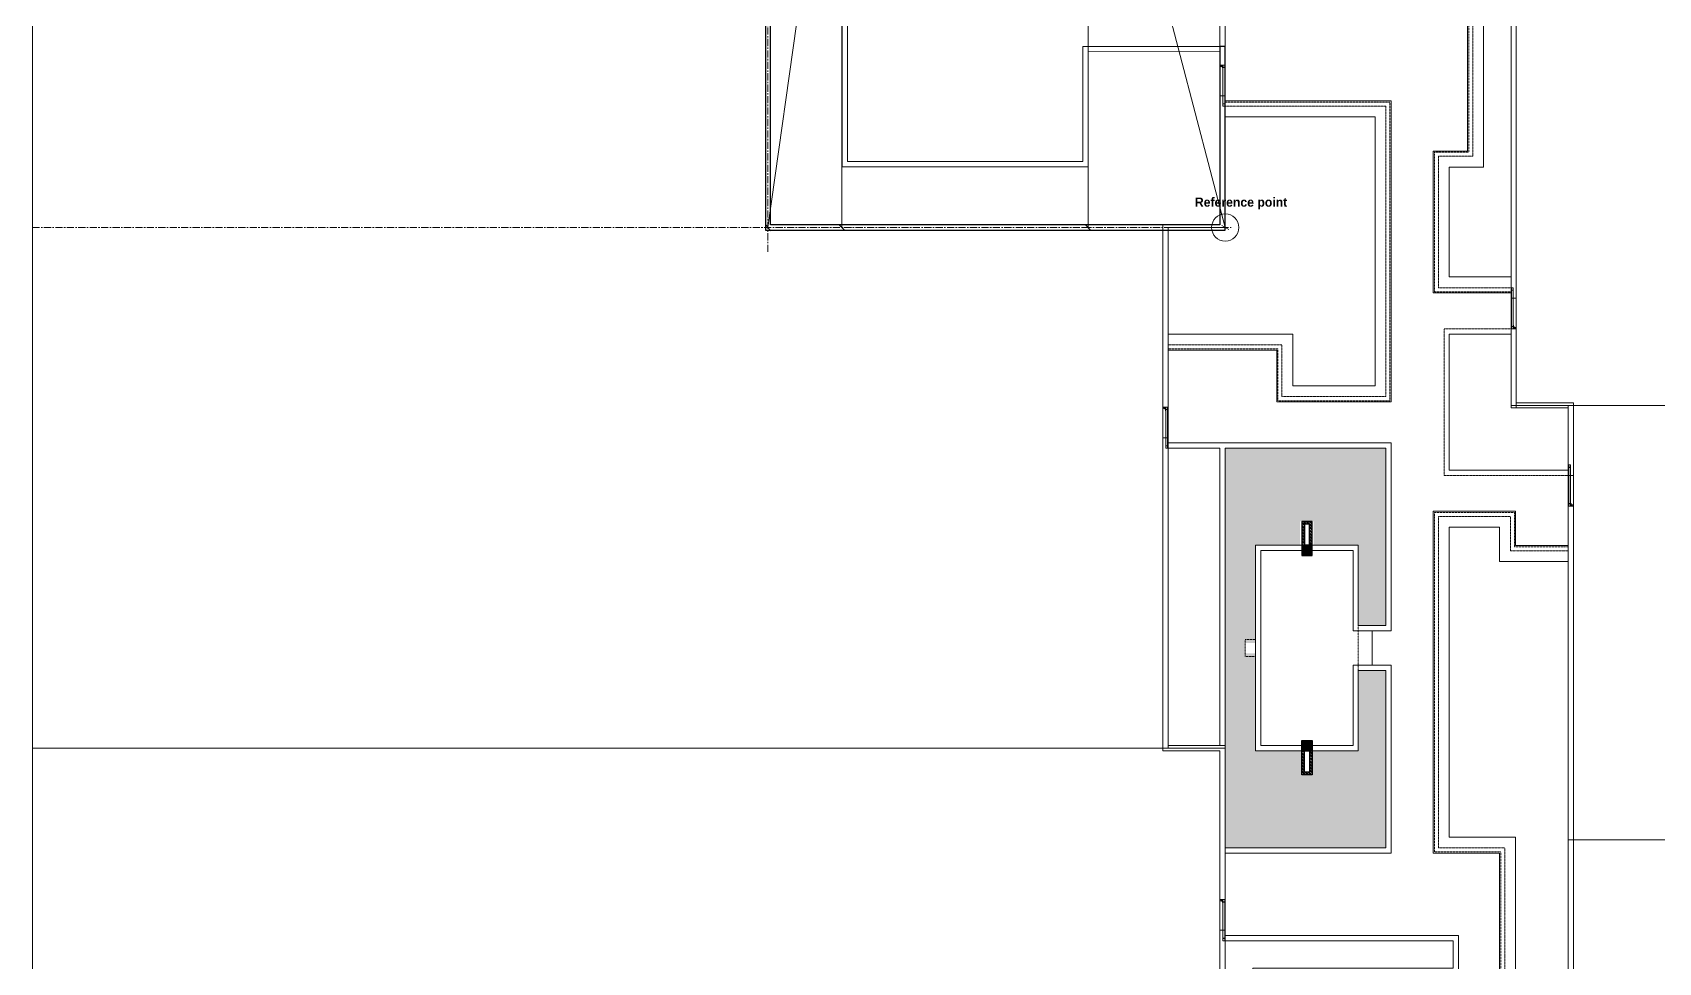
# Model space of a CAD drawing. Header units: metres. Extents: x 5205117 to 5948571, y 646915 to 1143748.
# Drawn here: x 5476492 to 5547606, y 763978 to 804654 of the extents above; entities that cross this region are included whole.
import ezdxf

# ---------------------------------------------------------------- set-up
doc = ezdxf.new("R2010")
doc.units = ezdxf.units.M
doc.header["$MEASUREMENT"] = 0
doc.header["$PDMODE"] = 35
doc.header["$PDSIZE"] = 10
for name, pattern in [('CENTER', [2, 1.25, -0.25, 0.25, -0.25]), ('DASHED', [0.75, 0.5, -0.25]), ('DOT2', [0.125, 0, -0.125]), ('HIDDEN', [0.375, 0.25, -0.125])]:
    doc.linetypes.add(name, pattern=pattern)
doc.layers.get('0').update_dxf_attribs({"color": 1, "linetype": 'DASHED', "lineweight": 30})
for name, color, linetype, lineweight in [('A-Center line', 1, 'CENTER', 9), ('A-Door', 3, 'Continuous', 15), ('A-Dotted', 43, 'DASHED', 5), ('A-Elevation 1', 4, 'Continuous', 13), ('A-Elevation 2', 163, 'Continuous', 9), ('A-Elevation 3', 251, 'Continuous', 5), ('A-Hidden', 2, 'HIDDEN', 5), ('A-R.C.C.', 190, 'Continuous', 30), ('A-Wall', 34, 'Continuous', 30), ('dim start point', 10, 'Continuous', 0), ('H-Hatch', 250, 'Continuous', 0), ('H-R.C.C. hatch', 190, 'Continuous', 5), ('H-Wall hatch', 33, 'Continuous', 0), ('PLOT', 7, 'Continuous', 5), ('plot 5', 7, 'Continuous', 30), ('road', 7, 'Continuous', 9)]:
    doc.layers.add(name, color=color, linetype=linetype, lineweight=lineweight)
doc.layers.add('A-GF', color=8, linetype='Continuous', lineweight=0, transparency=0.5)
doc.styles.add('CENTURY GOTHIC', font='GOTHIC.TTF')
doc.styles.get("Standard").update_dxf_attribs({"font": 'GOTHIC.TTF'})
doc.dimstyles.get("Standard").update_dxf_attribs({"dimtxt": 2, "dimasz": 1, "dimexe": 0, "dimexo": 0, "dimgap": 0.1, "dimtad": 1, "dimdsep": 46, "dimtxsty": 'Standard', "dimblk": 'OBLIQUE', "dimcen": 0.1, "dimclrd": 256, "dimclre": 256, "dimclrt": 256, "dimadec": 0, "dimazin": 0, "dimtfac": 1, "dimtofl": 0, "dimtmove": 1, "dimatfit": 2, "dimldrblk": 'OPEN90', "dimfxl": 1, "dimtolj": 1, "dimtzin": 0, "dimlwd": -1, "dimlwe": -1, "dimarcsym": 0})
pattern_1 = [(45, (-2761.22, -405048.11), (-66.29126, 66.29126), []), (45, (-2717.03, -405048.11), (-66.29126, 66.29126), [])]

# ---------------------------------------------------------------- blocks, each defined once
blk = doc.blocks.new('A$C7DF671ED')
at = {"layer": 'A-Door'}
for p, q in [((-8, 1699), (-9, 1698)), ((-9, 1698), (-9, 1697)), ((-9, 1697), (-9, 1696)), ((-9, 1696), (-9, 1695)), ((-9, 1695), (-9, 1693)), ((-9, 1693), (-8, 1693)), ((-7, 1700), (-8, 1699)), ((-7, 1698), (-8, 1698)), ((-8, 1698), (-8, 1698)), ((-8, 1698), (-8, 1697)), ((-8, 1697), (-8, 1697)), ((-8, 1697), (-8, 1697)), ((-8, 1697), (-8, 1697)), ((-8, 1697), (-8, 1696)), ((-8, 1696), (-8, 1696)), ((-8, 1696), (-8, 1695)), ((-8, 1696), (-8, 1696)), ((-8, 1696), (-8, 1696)), ((-8, 1696), (-8, 1696)), ((-8, 1695), (-8, 1695)), ((-8, 1695), (-8, 1695)), ((-8, 1695), (-8, 1695)), ((-8, 1695), (-8, 1694)), ((-8, 1694), (-8, 1694)), ((-8, 1694), (-8, 1694)), ((-7, 1694), (-8, 1694)), ((-8, 1693), (-7, 1692)), ((-6, 1700), (-7, 1700)), ((-6, 1699), (-7, 1699)), ((-7, 1699), (-7, 1698)), ((-7, 1698), (-7, 1698)), ((-7, 1698), (-7, 1698)), ((-7, 1698), (-7, 1698)), ((-7, 1698), (-7, 1698)), ((-7, 1694), (-7, 1693)), ((-7, 1694), (-7, 1694)), ((-7, 1693), (-7, 1693)), ((-7, 1693), (-7, 1693)), ((-7, 1693), (-7, 1693)), ((-7, 1693), (-7, 1693)), ((-7, 1693), (-6, 1693)), ((-7, 1692), (-6, 1691)), ((-5, 1700), (-6, 1700)), ((-6, 1699), (-6, 1699)), ((-5, 1699), (-6, 1699)), ((-6, 1699), (-6, 1699)), ((-6, 1699), (-6, 1699)), ((-6, 1699), (-6, 1699)), ((-6, 1693), (-6, 1692)), ((-6, 1693), (-6, 1693)), ((-6, 1693), (-6, 1693)), ((-6, 1693), (-6, 1693)), ((-6, 1692), (-5, 1692)), ((-6, 1691), (-5, 1691)), ((-5, 1738), (0, 1738)), ((-5, 1738), (-5, 1733)), ((-5, 1733), (0, 1733)), ((-5, 1733), (-5, 1723)), ((-5, 1723), (0, 1723)), ((-5, 1723), (-5, 1718)), ((-5, 1718), (0, 1718)), ((-5, 1709), (-5, 1718)), ((-5, 1709), (0, 1709)), ((-5, 1709), (-5, 1700)), ((-5, 1700), (0, 1700)), ((-3, 1700), (-5, 1700)), ((-4, 1699), (-5, 1699)), ((-5, 1699), (-5, 1699)), ((-5, 1699), (-5, 1699)), ((-5, 1699), (-5, 1699)), ((-5, 1692), (-5, 1692)), ((-5, 1692), (-5, 1692)), ((-5, 1692), (-5, 1692)), ((-5, 1692), (-4, 1692)), ((-5, 1691), (-3, 1691)), ((-5, 1691), (-5, 1683)), ((0, 1691), (-5, 1691)), ((0, 1683), (-5, 1683)), ((-5, 1683), (-5, 1674)), ((0, 1674), (-5, 1674)), ((-5, 1674), (-5, 1668)), ((0, 1668), (-5, 1668)), ((-5, 1668), (-5, 1659)), ((0, 1659), (-5, 1659)), ((-5, 1659), (-5, 1654)), ((0, 1654), (-5, 1654)), ((-4, 1699), (-4, 1699)), ((-4, 1699), (-4, 1699)), ((-4, 1699), (-4, 1699)), ((-3, 1699), (-4, 1699)), ((-4, 1699), (-4, 1699)), ((-4, 1692), (-3, 1693)), ((-4, 1692), (-4, 1692)), ((-4, 1692), (-4, 1692)), ((-4, 1692), (-4, 1692)), ((-2, 1700), (-3, 1700)), ((-3, 1699), (-3, 1699)), ((-3, 1699), (-3, 1699)), ((-2, 1698), (-3, 1699)), ((-3, 1699), (-3, 1699)), ((-3, 1699), (-3, 1699)), ((-3, 1693), (-3, 1693)), ((-3, 1693), (-3, 1693)), ((-3, 1693), (-3, 1693)), ((-3, 1693), (-3, 1693)), ((-3, 1693), (-2, 1693)), ((-3, 1691), (-2, 1692)), ((-1, 1699), (-2, 1700)), ((-2, 1697), (-2, 1698)), ((-2, 1698), (-2, 1698)), ((-2, 1698), (-2, 1698)), ((-2, 1698), (-2, 1698)), ((-2, 1698), (-2, 1698)), ((-2, 1698), (-2, 1698)), ((-1, 1697), (-2, 1697)), ((-2, 1694), (-1, 1695)), ((-2, 1693), (-2, 1694)), ((-2, 1694), (-2, 1694)), ((-2, 1694), (-2, 1694)), ((-2, 1694), (-2, 1694)), ((-2, 1694), (-2, 1694)), ((-2, 1692), (-1, 1693)), ((-2, 1693), (-2, 1693)), ((-2, 1693), (-2, 1693)), ((-1, 1698), (-1, 1699)), ((0, 1697), (-1, 1698)), ((-1, 1696), (-1, 1697)), ((-1, 1697), (-1, 1697)), ((-1, 1697), (-1, 1697)), ((-1, 1697), (-1, 1697)), ((-1, 1696), (-1, 1696)), ((-1, 1696), (-1, 1696)), ((-1, 1695), (-1, 1696)), ((-1, 1696), (-1, 1696)), ((-1, 1693), (0, 1695)), ((-1, 1695), (-1, 1695)), ((-1, 1695), (-1, 1695)), ((-1, 1695), (-1, 1695)), ((-1, 1695), (-1, 1695)), ((-1, 1693), (-1, 1693)), ((0, 1800), (74, 1800)), ((0, 1738), (0, 1800)), ((0, 1738), (0, 1733)), ((0, 1723), (0, 1733)), ((0, 1718), (0, 1723)), ((0, 1709), (0, 1718)), ((0, 1700), (0, 1709)), ((74, 1700), (0, 1700)), ((0, 1696), (0, 1700)), ((0, 1696), (0, 1697)), ((0, 1695), (0, 1696)), ((0, 1693), (0, 1696)), ((0, 1691), (0, 1693)), ((0, 1691), (74, 1691)), ((0, 1683), (0, 1691)), ((0, 1683), (0, 1674)), ((0, 1668), (0, 1674)), ((0, 1659), (0, 1668)), ((0, 1654), (0, 1659)), ((0, 1654), (0, 109)), ((74, 1700), (74, 1800)), ((74, 1691), (74, 165)), ((0, 109), (74, 109)), ((0, 0), (0, 100)), ((0, 100), (74, 100)), ((74, 0), (0, 0)), ((81, 165), (74, 165)), ((74, 165), (74, 156)), ((81, 156), (74, 156)), ((74, 118), (74, 156)), ((74, 118), (75, 118)), ((74, 118), (74, 118)), ((74, 118), (74, 118)), ((74, 118), (74, 118)), ((74, 118), (74, 118)), ((74, 118), (74, 118)), ((75, 118), (74, 118)), ((74, 118), (74, 112)), ((81, 112), (74, 112)), ((74, 109), (74, 112)), ((78, 102), (74, 109)), ((74, 109), (74, 109)), ((74, 109), (74, 109)), ((74, 67), (74, 100)), ((74, 67), (79, 67)), ((74, 39), (74, 67)), ((74, 0), (74, 39)), ((74, 39), (79, 39)), ((81, 118), (75, 118)), ((81, 95), (78, 102)), ((82, 113), (79, 118)), ((79, 67), (79, 60)), ((79, 60), (91, 60)), ((79, 48), (79, 56)), ((92, 56), (79, 56)), ((79, 55), (79, 55)), ((79, 55), (79, 55)), ((79, 51), (79, 55)), ((79, 51), (79, 55)), ((79, 55), (79, 55)), ((81, 55), (79, 55)), ((79, 51), (79, 51)), ((79, 51), (79, 51)), ((79, 51), (79, 51)), ((79, 51), (80, 51)), ((93, 48), (79, 48)), ((79, 39), (79, 45)), ((79, 45), (93, 45)), ((80, 51), (81, 51)), ((80, 51), (80, 51)), ((80, 51), (80, 51)), ((81, 165), (81, 156)), ((81, 156), (81, 123)), ((86, 125), (81, 123)), ((81, 123), (81, 118)), ((81, 112), (81, 118)), ((84, 88), (81, 95)), ((81, 55), (82, 55)), ((81, 55), (81, 55)), ((81, 51), (82, 51)), ((81, 51), (81, 51)), ((81, 51), (81, 51)), ((86, 106), (82, 113)), ((82, 55), (83, 55)), ((82, 55), (82, 55)), ((82, 51), (82, 51)), ((82, 51), (83, 51)), ((83, 55), (84, 55)), ((83, 51), (84, 51)), ((87, 81), (84, 88)), ((84, 55), (86, 55)), ((84, 55), (84, 55)), ((84, 51), (86, 51)), ((84, 51), (84, 51)), ((90, 118), (86, 125)), ((89, 99), (86, 106)), ((86, 55), (87, 55)), ((86, 55), (86, 55)), ((86, 51), (86, 51)), ((86, 51), (87, 51)), ((89, 73), (87, 81)), ((87, 55), (88, 55)), ((87, 51), (88, 51)), ((88, 55), (89, 55)), ((88, 55), (88, 55)), ((88, 51), (89, 51)), ((88, 51), (88, 51)), ((92, 91), (89, 99)), ((90, 66), (89, 73)), ((89, 55), (89, 51)), ((89, 55), (90, 55)), ((89, 51), (90, 51)), ((89, 12), (90, 17)), ((89, 12), (90, 8)), ((94, 110), (90, 118)), ((91, 60), (90, 66)), ((90, 55), (91, 55)), ((90, 55), (90, 55)), ((90, 55), (90, 55)), ((91, 51), (90, 51)), ((90, 51), (90, 51)), ((90, 51), (90, 51)), ((90, 17), (92, 20)), ((92, 5), (90, 8)), ((91, 60), (110, 60)), ((91, 55), (91, 55)), ((92, 55), (91, 55)), ((92, 51), (91, 51)), ((91, 51), (91, 51)), ((95, 83), (92, 91)), ((92, 56), (93, 56)), ((92, 55), (92, 56)), ((92, 55), (92, 55)), ((94, 55), (92, 55)), ((92, 55), (92, 55)), ((93, 51), (92, 55)), ((92, 51), (92, 51)), ((93, 51), (92, 51)), ((92, 20), (94, 22)), ((95, 2), (92, 5)), ((93, 56), (94, 56)), ((93, 50), (93, 51)), ((94, 51), (93, 51)), ((93, 48), (93, 50)), ((93, 48), (111, 48)), ((93, 43), (93, 45)), ((93, 45), (112, 45)), ((94, 35), (93, 43)), ((98, 102), (94, 110)), ((94, 56), (95, 56)), ((94, 51), (94, 55)), ((95, 55), (94, 55)), ((94, 55), (94, 55)), ((94, 55), (94, 55)), ((94, 55), (94, 55)), ((95, 51), (94, 51)), ((94, 51), (94, 51)), ((94, 51), (94, 51)), ((94, 51), (94, 51)), ((94, 22), (94, 35)), ((94, 22), (95, 23)), ((94, 17), (94, 22)), ((112, 17), (94, 17)), ((97, 75), (95, 83)), ((95, 56), (96, 56)), ((97, 55), (95, 55)), ((97, 51), (95, 51)), ((95, 23), (98, 25)), ((98, 0), (95, 2)), ((96, 56), (96, 56)), ((96, 56), (96, 56)), ((96, 56), (96, 56)), ((97, 56), (96, 56)), ((99, 68), (97, 75)), ((97, 56), (99, 56)), ((97, 55), (97, 55)), ((98, 55), (97, 55)), ((97, 55), (97, 55)), ((97, 51), (97, 51)), ((98, 51), (97, 51)), ((97, 51), (97, 51)), ((101, 94), (98, 102)), ((98, 55), (98, 55)), ((99, 55), (98, 55)), ((98, 51), (98, 51)), ((98, 51), (99, 51)), ((103, 26), (98, 25)), ((101, 60), (99, 68)), ((99, 56), (99, 56)), ((102, 56), (99, 56)), ((100, 55), (99, 55)), ((99, 51), (100, 51)), ((100, 55), (100, 51)), ((100, 55), (100, 55)), ((100, 55), (100, 55)), ((100, 55), (100, 55)), ((100, 55), (100, 55)), ((100, 55), (111, 55)), ((100, 51), (100, 51)), ((100, 51), (100, 51)), ((100, 51), (100, 51)), ((100, 51), (100, 51)), ((111, 51), (100, 51)), ((104, 86), (101, 94)), ((102, 51), (101, 56)), ((102, 56), (103, 56)), ((102, 48), (102, 51)), ((102, 43), (102, 45)), ((103, 35), (102, 43)), ((103, 56), (111, 56)), ((103, 35), (103, 17)), ((107, 25), (103, 26)), ((107, 78), (104, 86)), ((109, 69), (107, 78)), ((111, 23), (107, 25)), ((107, 0), (111, 2)), ((110, 61), (109, 69)), ((110, 60), (110, 61)), ((110, 60), (163, 60)), ((111, 55), (111, 56)), ((111, 56), (163, 56)), ((113, 55), (111, 55)), ((111, 55), (111, 55)), ((111, 52), (111, 55)), ((111, 51), (111, 52)), ((113, 51), (111, 51)), ((111, 51), (111, 51)), ((111, 48), (111, 51)), ((111, 48), (163, 48)), ((112, 22), (111, 23)), ((111, 2), (114, 5)), ((112, 44), (112, 45)), ((112, 45), (163, 45)), ((112, 35), (112, 44)), ((112, 22), (112, 35)), ((114, 20), (112, 22)), ((112, 21), (112, 22)), ((112, 17), (112, 19)), ((115, 55), (113, 55)), ((115, 51), (113, 51)), ((115, 17), (114, 20)), ((114, 5), (115, 8)), ((115, 55), (115, 55)), ((115, 55), (115, 51)), ((115, 55), (115, 55)), ((115, 55), (115, 55)), ((115, 55), (115, 55)), ((116, 55), (115, 55)), ((115, 51), (115, 51)), ((116, 51), (115, 51)), ((115, 51), (115, 51)), ((115, 51), (115, 51)), ((115, 51), (115, 51)), ((115, 17), (116, 12)), ((115, 8), (116, 12)), ((116, 55), (116, 55)), ((116, 55), (116, 51)), ((116, 55), (116, 55)), ((116, 55), (116, 55)), ((117, 55), (116, 55)), ((116, 51), (116, 51)), ((116, 51), (116, 51)), ((116, 51), (116, 51)), ((117, 51), (116, 51)), ((141, 55), (117, 55)), ((117, 51), (149, 51)), ((141, 55), (141, 55)), ((149, 55), (141, 55)), ((149, 55), (149, 51)), ((153, 55), (149, 55)), ((157, 51), (149, 51)), ((153, 55), (153, 55)), ((157, 55), (153, 55)), ((157, 51), (157, 55)), ((157, 55), (163, 55)), ((157, 51), (163, 51)), ((163, 60), (163, 60)), ((163, 60), (164, 60)), ((163, 60), (163, 60)), ((163, 56), (163, 55)), ((163, 55), (163, 51)), ((163, 55), (166, 55)), ((163, 51), (163, 48)), ((163, 51), (166, 51)), ((163, 45), (163, 45)), ((163, 45), (163, 45)), ((163, 45), (164, 45)), ((164, 60), (164, 59)), ((164, 59), (165, 59)), ((164, 59), (164, 59)), ((164, 45), (165, 46)), ((164, 45), (164, 45)), ((164, 45), (164, 45)), ((165, 59), (165, 59)), ((165, 59), (165, 58)), ((165, 58), (165, 58)), ((165, 58), (165, 58)), ((165, 58), (166, 57)), ((165, 47), (166, 47)), ((165, 46), (165, 47)), ((165, 47), (165, 47)), ((165, 46), (165, 46)), ((165, 46), (165, 46)), ((166, 57), (166, 57)), ((166, 57), (166, 55)), ((166, 55), (166, 51)), ((166, 55), (167, 55)), ((166, 51), (166, 48)), ((166, 51), (167, 51)), ((166, 48), (166, 47)), ((167, 55), (167, 55)), ((167, 55), (167, 51)), ((167, 55), (167, 55)), ((167, 55), (167, 55)), ((171, 55), (167, 55)), ((167, 51), (167, 51)), ((167, 51), (167, 51)), ((167, 51), (167, 51)), ((167, 51), (176, 51)), ((172, 55), (171, 55)), ((172, 55), (173, 55)), ((173, 55), (173, 55)), ((175, 55), (173, 55)), ((176, 55), (175, 55)), ((175, 55), (175, 55)), ((176, 55), (176, 51)), ((178, 55), (176, 55)), ((176, 55), (176, 55)), ((178, 51), (176, 51)), ((178, 55), (179, 55)), ((179, 51), (178, 51)), ((179, 55), (180, 55)), ((180, 51), (179, 51)), ((180, 55), (180, 55)), ((180, 55), (180, 55)), ((180, 55), (181, 55)), ((180, 51), (180, 51)), ((180, 51), (180, 51)), ((181, 51), (180, 51)), ((181, 55), (181, 55)), ((181, 51), (181, 55)), ((181, 51), (181, 51)), ((98, 0), (103, -1)), ((107, 0), (103, -1))]:
    blk.add_line(p, q, dxfattribs=at)
blk = doc.blocks.new('A$Cda8b4320')
at = {"layer": 'H-Hatch', "ltscale": 5}
h = blk.add_hatch(dxfattribs=at)
h.set_pattern_fill('GRAVEL', color=256, scale=750)
h.set_pattern_definition([(228.012788, (-2221.22, -404298.11), (-6000, -6750), [100.902, -9989.316]), (184.969741, (-2288.72, -404373.107), (9000, 750), [173.151, -17141.9436]), (132.510447, (-2461.22, -404388.107), (7500, -8250), [122.091, -12087.0244]), (267.273689, (-2753.72, -404575.607), (750, 15000), [157.6785, -15610.1685]), (292.833654, (-2761.22, -404733.107), (-3750, 9000), [154.6163, -15307.0298]), (357.273689, (-2701.22, -404875.607), (-15000, 750), [157.6785, -15610.1685]), (37.6942405, (-2543.72, -404883.107), (-9750, -7500), [208.5217, -20643.6364]), (72.255328, (-2378.72, -404755.607), (5250, 16500), [196.866, -19489.7411]), (121.429566, (-2318.72, -404568.107), (-6000, 9750), [158.2125, -15663.0548]), (175.236358, (-2401.22, -404433.11), (8250, -750), [180.624, -8850.572]), (222.397438, (-2581.221, -404418.107), (-9000, -8250), [233.586, -23125.0313]), (138.814075, (-2011.22, -404583.11), (-5250, 4500), [79.7257, -7892.8836]), (171.469234, (-2071.22, -404530.607), (9750, -1500), [151.6778, -15016.1336]), (225, (-2221.2, -404508.1), (-2e-13, -750), [106.0657, -954.5944]), (203.19859, (-2273.72, -404418.11), (3750, 1500), [57.1185, -5654.7113]), (291.80141, (-2326.22, -404440.61), (-750, 2250), [80.7772, -3958.0964]), (30.963757, (-2296.22, -404515.61), (2250, 1500), [131.1968, -4242.0172]), (161.56505, (-2183.72, -404448.1), (1500, -750), [94.8683, -2276.84]), (16.38954, (-2761.22, -404440.607), (7500, 2250), [132.9, -13157.1339]), (70.346176, (-2633.72, -404403.107), (-3000, -8250), [111.4958, -11038.0558]), (293.19859, (-2183.72, -404298.11), (-1500, 3750), [114.2362, -5597.5936]), (343.61046, (-2138.72, -404403.107), (-7500, 2250), [132.9, -13157.1339]), (339.443955, (-2761.22, -404905.61), (-3750, 1500), [128.16, -6279.8428]), (294.77514, (-2641.22, -404950.607), (-3750, 8250), [107.3835, -10630.9823]), (66.80141, (-2176.22, -405048.11), (1500, 3750), [114.2362, -5597.5936]), (17.354025, (-2131.22, -404943.107), (-9750, -3000), [125.7232, -12446.5677]), (69.443955, (-2543.72, -405048.11), (-1500, -3750), [64.08, -6343.9228]), (101.309932, (-2221.22, -405048.1), (-750, 3000), [38.2425, -3786.0221]), (165.963757, (-2228.72, -405010.6), (2250, -750), [154.6163, -2937.713]), (186.009006, (-2378.72, -404973.107), (7500, 750), [143.2875, -14185.4424]), (303.69007, (-2296.22, -404583.1), (-750, 1500), [108.1665, -2595.997]), (353.1572266, (-2236.22, -404673.107), (12750, -1500), [188.8455, -18695.672]), (60.945396, (-2048.72, -404695.61), (-3000, -5250), [77.217, -7644.5056]), (90, (-2011.2, -404628.1), (-750, 750), [45, -705]), (120.256437, (-2393.72, -404950.61), (3000, -5250), [104.193, -10315.14]), (48.012788, (-2446.22, -404860.61), (6000, 6750), [201.804, -9888.414]), (360, (-2311.2, -404710.6), (750, 750), [195, -555]), (325.304846, (-2116.22, -404710.607), (7500, -5250), [118.5855, -11739.9557]), (254.054604, (-2018.72, -404778.11), (-750, -3000), [109.2015, -5350.8809]), (207.645975, (-2048.72, -404883.107), (-14250, -7500), [177.7988, -17602.1056]), (175.426079, (-2206.22, -404965.607), (-9750, 750), [188.0993, -18621.805])])
h.paths.add_polyline_path([(-81654, 0), (-94664, 0), (-99134, 0), (-99134, -7020), (-91374, -7020), (-91374, -5820), (-94894, -5820), (-94894, -3795), (-95934, -3795), (-95934, -3345), (-94894, -3345), (-94894, -1320), (-90619, -1320), (-90619, -870), (-90169, -870), (-90169, -1320), (-85894, -1320), (-85894, -3270), (-84854, -3270), (-84854, -3870), (-85894, -3870), (-85894, -5820), (-89414, -5820), (-89414, -7020), (-81654, -7020)])
at = {"layer": 'H-R.C.C. hatch', "ltscale": 5}
h = blk.add_hatch(dxfattribs=at)
h.set_pattern_fill('ANSI31', color=256, scale=75)
h.set_pattern_definition([(45, (-2761.221, -405048.107), (-6.62912607, 6.62912607), [])])
h.paths.add_polyline_path([(-94444, -3345), (-94894, -3345), (-94894, -3795), (-94444, -3795)])
h.paths.add_polyline_path([(-85894, -3795), (-85894, -3345), (-86344, -3345), (-86344, -3795)])
at = {"layer": 'H-Wall hatch', "ltscale": 5}
h = blk.add_hatch(dxfattribs=at)
h.set_pattern_fill('ANSI32', color=256, scale=250)
h.set_pattern_definition(pattern_1)
h.paths.add_polyline_path([(-94894, -3345), (-95934, -3345), (-95934, -3795), (-94894, -3795), (-94894, -3680), (-95819, -3680), (-95819, -3460), (-94894, -3460)])
h = blk.add_hatch(dxfattribs=at)
h.set_pattern_fill('ANSI32', color=256, scale=250)
h.set_pattern_definition(pattern_1)
h.paths.add_polyline_path([(-85894, -3345), (-84854, -3345), (-84854, -3795), (-85894, -3795), (-85894, -3680), (-84969, -3680), (-84969, -3460), (-85894, -3460)])
at = {"layer": 'A-Dotted', "ltscale": 5}
for points in [[(-77314, 2500), (-77314, -2300), (-79574, -2300), (-79574, -7200), (-66514, -7200), (-66514, 0)], [(-58814, -17500), (-58814, -11250), (-57714, -11250), (-57714, -3350), (-62814, -3350), (-62814, -10650), (-68704, -10650), (-68704, -9150), (-74814, -9150), (-74814, -12500)], [(-108014, -15000), (-108014, -12050), (-99314, -12050), (-99314, -9150), (-84464, -9150), (-84464, -12650), (-85964, -12650), (-85964, -15000)]]:
    blk.add_lwpolyline(points, dxfattribs=at)
blk.add_lwpolyline([(-90019, -1320), (-85894, -1320), (-85894, -5820), (-94894, -5820), (-94894, -1320), (-90769, -1320), (-90769, -870), (-90019, -870)], close=True, dxfattribs=at)
at = {"layer": 'A-Elevation 1', "ltscale": 0.5}
for p, q in [((-81194, 2730), (-94894, 2730)), ((-94894, 2730), (-94894, 230)), ((-94664, 0), (-94664, 2500)), ((-94664, 2500), (-81194, 2500)), ((-81194, 2500), (-81194, 2730)), ((-94894, 230), (-101394, 230)), ((-101394, 230), (-101394, 0)), ((-101394, 0), (-94664, 0)), ((-45879, 230), (-64894, 230)), ((-79664, -12730), (-79894, -12730))]:
    blk.add_line(p, q, dxfattribs=at)
at = {"layer": 'A-Elevation 1', "ltscale": 5}
blk.add_line((-72114, 2500), (-72114, 2730), dxfattribs=at)
for points in [[(-72114, 2500), (-79854, 2500), (-79854, 2730), (-71884, 2730), (-71884, 230), (-66234, 230), (-66234, 0), (-72114, 0)], [(-72114, 0), (-72114, 2500)]]:
    blk.add_lwpolyline(points, dxfattribs=at)
at = {"layer": 'A-Elevation 1', "ltscale": 0.5}
for points in [[(-102734, 230), (-130864, 230), (-130864, 0), (-102734, 0)], [(-82844, -15230), (-82844, -15000), (-79894, -15000), (-79894, -12500), (-76434, -12500), (-76434, -12730), (-79664, -12730), (-79664, -15230)], [(-60664, -17500), (-60664, -12500), (-75094, -12500), (-75094, -12730), (-60894, -12730), (-60894, -17730), (-57434, -17730), (-57434, -17500)], [(-84184, -15000), (-84184, -15230), (-110094, -15230), (-110094, -15000)]]:
    blk.add_lwpolyline(points, close=True, dxfattribs=at)
blk.add_lwpolyline([(-64894, 0), (-64894, 230)], dxfattribs=at)
at = {"layer": 'A-Elevation 1'}
blk.add_lwpolyline([(-45879, 0), (-64894, 0)], dxfattribs=at)
at = {"layer": 'A-Elevation 2', "ltscale": 5}
for p, q in [((-81424, 2500), (-81424, -7250)), ((-99364, -7250), (-99364, 0)), ((-99134, 0), (-99134, -7020)), ((-94894, -5820), (-94894, -3870)), ((-91144, -5590), (-91144, -7250)), ((-89644, -5590), (-89644, -7250)), ((-91374, -5820), (-94894, -5820)), ((-91374, -7020), (-91374, -5820)), ((-99134, -7020), (-91374, -7020)), ((-91144, -7250), (-99364, -7250)), ((-81424, -7250), (-89644, -7250))]:
    blk.add_line(p, q, dxfattribs=at)
for points in [[(-94664, 230), (-81654, 230), (-81654, 2500)], [(-77364, 2500), (-77364, -2250), (-79624, -2250), (-79624, -7250), (-66464, -7250), (-66464, 0)], [(-76664, 2500), (-76664, -2950), (-78924, -2950), (-78924, -6550), (-67164, -6550)], [(-130634, 0), (-130634, -10200), (-128974, -10200), (-128974, -1430), (-104624, -1430), (-104624, -10200), (-102964, -10200), (-102964, 0)], [(-130404, 0), (-130404, -9970), (-129204, -9970), (-129204, -1200), (-104394, -1200), (-104394, -9970), (-103194, -9970), (-103194, 0)], [(-85894, -3870), (-85894, -5820), (-89414, -5820), (-89414, -7020), (-81654, -7020), (-81654, 0), (-94664, 0)], [(-67164, -6550), (-67164, 0)], [(-94894, -3270), (-94894, -1320), (-85894, -1320), (-85894, -3270)], [(-94664, -3345), (-94664, -1550), (-86124, -1550), (-86124, -3345)], [(-57664, -11300), (-57664, -3300), (-62864, -3300), (-62864, -10600), (-68654, -10600), (-68654, -9100), (-74864, -9100), (-74864, -12500)], [(-91144, -5590), (-94664, -5590), (-94664, -3795)], [(-86124, -3795), (-86124, -5590), (-89644, -5590)], [(-59464, -17500), (-59464, -10600), (-58364, -10600), (-58364, -4000), (-62164, -4000), (-62164, -11300), (-69354, -11300), (-69354, -9800), (-74164, -9800), (-74164, -12500)]]:
    blk.add_lwpolyline(points, dxfattribs=at)
at = {"layer": 'A-Elevation 2', "ltscale": 5, "flags": 128}
for points in [[(-108064, -15000), (-108064, -12000), (-99364, -12000), (-99364, -9100), (-84414, -9100), (-84414, -12700), (-85914, -12700), (-85914, -15000)], [(-107364, -15000), (-107364, -12700), (-98664, -12700), (-98664, -9800), (-85114, -9800), (-85114, -12000), (-86614, -12000), (-86614, -15000)]]:
    blk.add_lwpolyline(points, dxfattribs=at)
at = {"layer": 'A-Elevation 3', "ltscale": 5}
for p, q in [((-81194, 2730), (-79854, 2730)), ((-81194, 2500), (-79854, 2500)), ((-102734, 230), (-101394, 230)), ((-102734, 0), (-101394, 0)), ((-66234, 230), (-64894, 230)), ((-66234, 0), (-64894, 0)), ((-89644, -6420), (-91144, -6420)), ((-75094, -12500), (-76434, -12500)), ((-75094, -12730), (-76434, -12730)), ((-84184, -15000), (-82844, -15000)), ((-84184, -15230), (-82844, -15230))]:
    blk.add_line(p, q, dxfattribs=at)
blk.add_lwpolyline([(-82614, -15000), (-82614, -9800), (-76664, -9800), (-76664, -12500)], dxfattribs=at)
at = {"layer": 'A-Hidden', "ltscale": 5}
for points in [[(-77134, 2500), (-77134, -2480), (-79394, -2480), (-79394, -7020), (-66694, -7020), (-66694, 0)], [(-74634, -12500), (-74634, -9330), (-68884, -9330), (-68884, -10830), (-62634, -10830), (-62634, -3530), (-57894, -3530), (-57894, -11070), (-58994, -11070), (-58994, -17500)], [(-107834, -15000), (-107834, -12230), (-99134, -12230), (-99134, -9330), (-84644, -9330), (-84644, -12470), (-86144, -12470), (-86144, -15000)], [(-82844, -15000), (-82844, -9570), (-76434, -9570), (-76434, -12500)]]:
    blk.add_lwpolyline(points, dxfattribs=at)
at = {"layer": 'A-R.C.C.', "ltscale": 5}
for points in [[(-94894, -3345), (-94444, -3345), (-94444, -3795), (-94894, -3795), (-94894, -3345)], [(-85894, -3345), (-86344, -3345), (-86344, -3795), (-85894, -3795), (-85894, -3345)]]:
    blk.add_lwpolyline(points, close=True, dxfattribs=at)
at = {"layer": 'A-Wall', "ltscale": 5}
for points in [[(-94894, -3345), (-94894, -3795), (-95934, -3795), (-95934, -3345)], [(-85894, -3345), (-85894, -3795), (-84854, -3795), (-84854, -3345)]]:
    blk.add_lwpolyline(points, close=True, dxfattribs=at)
for points in [[(-94894, -3680), (-95819, -3680), (-95819, -3460), (-94894, -3460)], [(-85894, -3680), (-84969, -3680), (-84969, -3460), (-85894, -3460)]]:
    blk.add_lwpolyline(points, dxfattribs=at)
at = {"layer": 'A-Door'}
for p, rotation in [((-79854, 2525), 90), ((-101394, 25), 90), ((-64894, 25), 90), ((-76434, -12525), 270), ((-84184, -15025), 270)]:
    blk.add_blockref('A$C7DF671ED', p, dxfattribs=dict(at, rotation=rotation))
blk = doc.blocks.new('_Oblique')
at = {"color": 0, "linetype": 'ByBlock', "lineweight": -2}
blk.add_line((-0.5, -0.5), (0.5, 0.5), dxfattribs=at)
blk = doc.blocks.new('*D873')
at = {"layer": 'Defpoints', "color": 0, "ltscale": 5, "transparency": 16777216}
for p in [(5522658, 819107), (5522658, 819107), (5528658, 796125)]:
    blk.add_point(p, dxfattribs=at)
at = {"layer": 'dim start point', "linetype": 'DOT2', "ltscale": 5, "transparency": 16777216}
for p, q in [((5522658, 819107), (5522658, 819107)), ((5528658, 796125), (5528658, 796125))]:
    blk.add_line(p, q, dxfattribs=at)
at = {"layer": 'dim start point', "color": 1, "ltscale": 5, "transparency": 16777216}
blk.add_line((5528658, 796125), (5522658, 819107), dxfattribs=at)
at = {"layer": 'dim start point', "color": 1, "ltscale": 5, "transparency": 16777216, "xscale": 250, "yscale": 250, "zscale": 250}
for p, rotation in [((5522658, 819107), 104.6320453552153), ((5528658, 796125), 284.6320453552153)]:
    blk.add_blockref('_Oblique', p, dxfattribs=dict(at, rotation=rotation))
at = {"layer": 'dim start point', "color": 1, "ltscale": 5, "transparency": 16777216, "insert": (5525933, 807688), "char_height": 350, "attachment_point": 5, "rotation": 284.63205}
blk.add_mtext('\\A1;23752', dxfattribs=at)
blk = doc.blocks.new('_Open90')
at = {"color": 0, "linetype": 'ByBlock', "lineweight": -2}
for p, q in [((0, 0), (-1, 0)), ((-0.5, 0.5), (0, 0)), ((0, 0), (-0.5, -0.5))]:
    blk.add_line(p, q, dxfattribs=at)
blk = doc.blocks.new('*D874')
at = {"layer": 'Defpoints', "color": 0, "ltscale": 5, "transparency": 16777216}
for p in [(5511888, 819107), (5508658, 796125), (5508658, 796125)]:
    blk.add_point(p, dxfattribs=at)
at = {"layer": 'dim start point', "color": 1, "ltscale": 5, "transparency": 16777216}
blk.add_line((5511888, 819107), (5508658, 796125), dxfattribs=at)
at = {"layer": 'dim start point', "linetype": 'DOT2', "ltscale": 5, "transparency": 16777216}
blk.add_line((5511888, 819107), (5511888, 819107), dxfattribs=at)
at = {"layer": 'dim start point', "color": 1, "ltscale": 5, "transparency": 16777216, "xscale": 250, "yscale": 250, "zscale": 250}
for p, rotation in [((5511888, 819107), 81.99946406440979), ((5508658, 796125), 261.9994640644098)]:
    blk.add_blockref('_Oblique', p, dxfattribs=dict(at, rotation=rotation))
at = {"layer": 'dim start point', "color": 1, "ltscale": 5, "transparency": 16777216, "insert": (5509992, 807656), "char_height": 350, "attachment_point": 5, "rotation": 81.99946}
blk.add_mtext('\\A1;23208', dxfattribs=at)
blk = doc.blocks.new('*D875')
at = {"layer": 'Defpoints', "color": 0, "ltscale": 5, "transparency": 16777216}
for p in [(5512365, 819107), (5511888, 796125), (5512365, 796125)]:
    blk.add_point(p, dxfattribs=at)
at = {"layer": 'dim start point', "linetype": 'DOT2', "ltscale": 5, "transparency": 16777216}
for p, q in [((5512365, 819107), (5511888, 819107)), ((5512365, 796125), (5511888, 796125))]:
    blk.add_line(p, q, dxfattribs=at)
at = {"layer": 'dim start point', "color": 1, "ltscale": 5, "transparency": 16777216}
blk.add_line((5511888, 819107), (5511888, 796125), dxfattribs=at)
at = {"layer": 'dim start point', "color": 1, "ltscale": 5, "transparency": 16777216, "xscale": 250, "yscale": 250, "zscale": 250}
for p, rotation in [((5511888, 819107), 90), ((5511888, 796125), 270)]:
    blk.add_blockref('_Oblique', p, dxfattribs=dict(at, rotation=rotation))
at = {"layer": 'dim start point', "color": 1, "ltscale": 5, "transparency": 16777216, "insert": (5511604, 807616), "char_height": 350, "attachment_point": 5, "rotation": 90}
blk.add_mtext('\\A1;22982', dxfattribs=at)
blk = doc.blocks.new('*D886')
at = {"layer": 'Defpoints', "color": 0, "ltscale": 5, "transparency": 16777216}
for p in [(5522626, 819107), (5522414, 796125), (5522658, 796125)]:
    blk.add_point(p, dxfattribs=at)
at = {"layer": 'dim start point', "linetype": 'DOT2', "ltscale": 5, "transparency": 16777216}
for p, q in [((5522626, 819107), (5522658, 819107)), ((5522414, 796125), (5522658, 796125))]:
    blk.add_line(p, q, dxfattribs=at)
at = {"layer": 'dim start point', "color": 1, "ltscale": 5, "transparency": 16777216}
blk.add_line((5522658, 819107), (5522658, 796125), dxfattribs=at)
at = {"layer": 'dim start point', "color": 1, "ltscale": 5, "transparency": 16777216, "xscale": 250, "yscale": 250, "zscale": 250}
for p, rotation in [((5522658, 819107), 90), ((5522658, 796125), 270)]:
    blk.add_blockref('_Oblique', p, dxfattribs=dict(at, rotation=rotation))
at = {"layer": 'dim start point', "color": 1, "ltscale": 5, "transparency": 16777216, "insert": (5522374, 807616), "char_height": 350, "attachment_point": 5, "rotation": 90}
blk.add_mtext('\\A1;22982', dxfattribs=at)

msp = doc.modelspace()

# ---------------------------------------------------------------- linework, layer by layer
at = {"layer": 'A-Center line', "ltscale": 250}
for p, q in [((5508657.9, 795061.1), (5508657.9, 849789)), ((5476491.9, 796125.3), (5528917, 796125.3))]:
    msp.add_line(p, q, dxfattribs=at)
at = {"layer": 'A-GF', "ltscale": 10}
for p, q in [((5511908, 819106.9), (5511908, 798780.2)), ((5512138.1, 819106.9), (5512138.1, 799010.3))]:
    msp.add_line(p, q, dxfattribs=at)
at = {"layer": 'A-GF', "ltscale": 5}
for points in [[(5528428, 803816.5), (5522658.2, 803816.4), (5522658.3, 798780.2), (5511908, 798780.2)], [(5528428, 804046.6), (5522428.1, 804046.5), (5522428.2, 799010.3), (5512138.1, 799010.3)]]:
    msp.add_lwpolyline(points, dxfattribs=at)
at = {"layer": 'dim start point', "color": 1}
msp.add_circle((5528658.2, 796125.9), 596.2, dxfattribs=at)
at = {"layer": 'PLOT', "ltscale": 0.5}
for p, q in [((5543658, 788346.6), (5595824.1, 788346.6)), ((5476491.9, 773346.5), (5528658, 773346.5)), ((5595824.1, 769346.6), (5543658, 769346.6))]:
    msp.add_line(p, q, dxfattribs=at)
at = {"layer": 'plot 5'}
msp.add_lwpolyline([(5511626.6, 848822.3), (5508543.1, 845327.5), (5508543.1, 796010.3), (5528658, 796010.3), (5528658, 804046.6), (5528428, 804046.6), (5528428.3, 796240.3), (5508773.1, 796240.3), (5508773.1, 845240.4), (5511799.1, 848670.1), (5511626.6, 848822.3)], dxfattribs=at)
at = {"layer": 'road', "ltscale": 0.5}
for p, q in [((5528658, 796125.3), (5528658, 868125.3)), ((5541158, 788346.6), (5541158, 807346.6)), ((5476491.9, 675567.8), (5476491.9, 807111.3)), ((5526158, 773346.5), (5526158, 796125.3)), ((5543658, 750346.6), (5543658, 788346.6)), ((5528658, 733346.5), (5528658, 773346.5))]:
    msp.add_line(p, q, dxfattribs=at)
for points in [[(5526158, 796125.3), (5528658, 796125.3)], [(5543658, 788346.6), (5541158, 788346.6)], [(5526158, 773346.5), (5528658, 773346.5)]]:
    msp.add_lwpolyline(points, dxfattribs=at)

# ---------------------------------------------------------------- block references
at = {"color": 2, "ltscale": 5, "rotation": 90}
msp.add_blockref('A$Cda8b4320', (5528657.9, 868125.3), dxfattribs=at)

# ---------------------------------------------------------------- texts
at = {"layer": 'dim start point', "insert": (5527328, 796915.8, 19.9), "char_height": 400, "width": 20351.475, "attachment_point": 7, "rotation": 359.985788, "style": 'CENTURY GOTHIC'}
msp.add_mtext('{\\fCentury Gothic|b1|i0|c0|p34;\\C1;Reference point }', dxfattribs=at)

# ---------------------------------------------------------------- dimensions: what is measured, and where the dimension line sits
at = {"layer": 'dim start point', "color": 12, "ltscale": 5}
for p1, p2, picture, middle in [((5511888.0184, 819106.9203), (5508657.9385, 796125.2669), '*D874', (5509991.9372, 807655.594)), ((5528658, 796125.3), (5522658, 819106.9), '*D873', (5525932.6, 807687.8))]:
    dim = msp.add_aligned_dim(p1=p1, p2=p2, distance=0, dimstyle='Standard', override={"dimtxt": 350, "dimasz": 250, "dimgap": 100, "dimdec": 0, "dimclrd": 1, "dimclrt": 1, "dimtdec": 0, "dimfxl": 0.1}, dxfattribs=at)
    dim.commit()
    dim.dimension.update_dxf_attribs({"geometry": picture, "text_midpoint": middle})
for base, p1, p2, picture, middle in [((5511888, 796125.3), (5512364.9, 819106.9), (5512364.9, 796125.3), '*D875', (5511604.2, 807616.1)), ((5522658, 796125.3), (5522626.2, 819106.9), (5522413.6, 796125.3), '*D886', (5522374.2, 807616.1))]:
    dim = msp.add_linear_dim(base=base, p1=p1, p2=p2, angle=90, dimstyle='Standard', override={"dimtxt": 350, "dimasz": 250, "dimgap": 100, "dimdec": 0, "dimclrd": 1, "dimclrt": 1, "dimtdec": 0, "dimfxl": 0.1}, dxfattribs=at)
    dim.commit()
    dim.dimension.update_dxf_attribs({"geometry": picture, "text_midpoint": middle})

doc.saveas('drawing.dxf')
